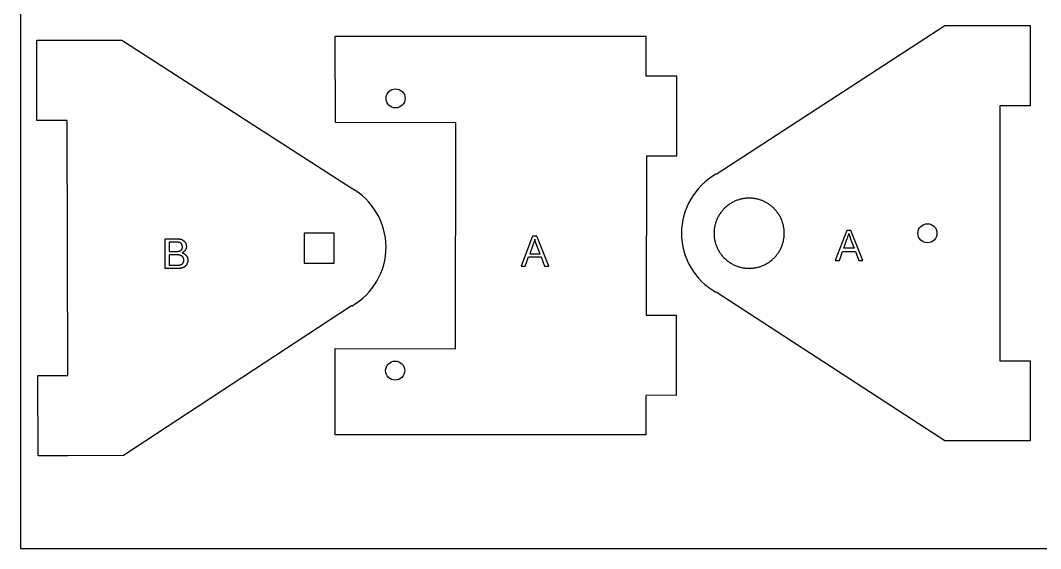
# Model space of a CAD drawing. Extents: x -681 to -116, y -32 to 76.
# Drawn here: x -681.1 to -579.5, y -31.6 to 21.1 of the extents above; entities that cross this region are included whole.
import ezdxf

# ---------------------------------------------------------------- set-up
doc = ezdxf.new("R2010")
doc.units = 0
doc.layers.add('DEFAULT', color=7, linetype='CONTINUOUS')
doc.layers.add('MAKE2D$VISIBLE$LINES', color=7, linetype='CONTINUOUS')

msp = doc.modelspace()

# ---------------------------------------------------------------- linework, layer by layer
at = {"layer": 'DEFAULT'}
for p, q in [((-681.13, 76.38), (-681.13, -31.62)), ((-649.73, 10.88), (-649.77, 19.49)), ((-649.77, 19.49), (-618.8, 19.49)), ((-618.8, 19.49), (-618.8, 15.55)), ((-618.8, 15.55), (-615.73, 15.54)), ((-615.73, 15.54), (-615.74, 7.54)), ((-637.74, 10.86), (-649.73, 10.88)), ((-637.77, -11.68), (-637.74, 10.86)), ((-618.74, 7.55), (-618.76, -8.32)), ((-615.74, 7.54), (-618.74, 7.55)), ((-649.86, -0.14), (-652.86, -0.14)), ((-652.86, -0.14), (-652.86, -3.14)), ((-649.86, -3.14), (-649.86, -0.14)), ((-652.86, -3.14), (-649.86, -3.14)), ((-618.76, -8.32), (-615.76, -8.33)), ((-615.76, -8.33), (-615.77, -16.33)), ((-649.77, -16.33), (-649.77, -11.66)), ((-649.77, -11.66), (-637.77, -11.68)), ((-649.77, -20.27), (-649.77, -16.33)), ((-618.8, -16.33), (-618.8, -20.27)), ((-615.77, -16.33), (-618.77, -16.32)), ((-618.8, -20.27), (-649.77, -20.27)), ((-681.13, -31.62), (-116.13, -31.62))]:
    msp.add_line(p, q, dxfattribs=at)
at = {"layer": 'DEFAULT', "color": 3}
for p, q in [((-598.78, 0.12), (-599.92, -2.86)), ((-598.36, 0.12), (-598.78, 0.12)), ((-597.17, -2.86), (-598.36, 0.12)), ((-666.7, -3.68), (-666.7, -0.7)), ((-666.7, -0.7), (-665.58, -0.7)), ((-665.58, -0.7), (-665.54, -0.7)), ((-665.54, -0.7), (-665.5, -0.7)), ((-665.5, -0.7), (-665.46, -0.71)), ((-665.46, -0.71), (-665.42, -0.71)), ((-665.42, -0.71), (-665.38, -0.71)), ((-665.38, -0.71), (-665.34, -0.72)), ((-665.34, -0.72), (-665.3, -0.72)), ((-665.3, -0.72), (-665.27, -0.73)), ((-665.27, -0.73), (-665.24, -0.73)), ((-665.24, -0.73), (-665.2, -0.74)), ((-665.2, -0.74), (-665.17, -0.75)), ((-665.17, -0.75), (-665.14, -0.76)), ((-665.14, -0.76), (-665.11, -0.76)), ((-665.11, -0.76), (-665.08, -0.77)), ((-665.08, -0.77), (-665.05, -0.78)), ((-665.05, -0.78), (-665.02, -0.79)), ((-665.02, -0.79), (-665, -0.81)), ((-665, -0.81), (-664.98, -0.82)), ((-664.98, -0.82), (-664.95, -0.84)), ((-664.95, -0.84), (-664.93, -0.85)), ((-664.93, -0.85), (-664.91, -0.87)), ((-664.91, -0.87), (-664.89, -0.88)), ((-664.89, -0.88), (-664.87, -0.9)), ((-664.87, -0.9), (-664.85, -0.92)), ((-664.85, -0.92), (-664.83, -0.94)), ((-664.83, -0.94), (-664.81, -0.95)), ((-664.81, -0.95), (-664.79, -0.97)), ((-664.79, -0.97), (-664.77, -0.99)), ((-664.77, -0.99), (-664.75, -1.02)), ((-664.75, -1.02), (-664.73, -1.04)), ((-630.08, -0.44), (-631.22, -3.43)), ((-629.67, -0.44), (-630.08, -0.44)), ((-629.93, -0.97), (-629.95, -1.05)), ((-629.91, -0.9), (-629.93, -0.97)), ((-629.87, -0.75), (-629.91, -0.9)), ((-629.85, -0.81), (-629.87, -0.75)), ((-629.83, -0.88), (-629.85, -0.81)), ((-629.79, -1.03), (-629.83, -0.88)), ((-628.48, -3.43), (-629.67, -0.44)), ((-599.07, -1.63), (-598.76, -0.76)), ((-598.76, -0.76), (-598.74, -0.73)), ((-598.74, -0.73), (-598.73, -0.7)), ((-598.73, -0.7), (-598.71, -0.66)), ((-598.71, -0.66), (-598.7, -0.63)), ((-598.7, -0.63), (-598.67, -0.55)), ((-598.67, -0.55), (-598.65, -0.48)), ((-598.65, -0.48), (-598.62, -0.41)), ((-598.62, -0.41), (-598.6, -0.34)), ((-598.6, -0.34), (-598.56, -0.19)), ((-598.56, -0.19), (-598.54, -0.25)), ((-598.54, -0.25), (-598.53, -0.32)), ((-598.53, -0.32), (-598.48, -0.47)), ((-598.48, -0.47), (-598.36, -0.82)), ((-598.36, -0.82), (-598.04, -1.63)), ((-665.71, -1.05), (-666.31, -1.05)), ((-666.31, -1.05), (-666.31, -1.97)), ((-666.31, -1.97), (-665.66, -1.97)), ((-665.63, -1.05), (-665.71, -1.05)), ((-665.66, -1.97), (-665.6, -1.97)), ((-665.56, -1.05), (-665.63, -1.05)), ((-665.6, -1.97), (-665.54, -1.96)), ((-665.5, -1.05), (-665.56, -1.05)), ((-665.54, -1.96), (-665.49, -1.96)), ((-665.44, -1.06), (-665.5, -1.05)), ((-665.49, -1.96), (-665.44, -1.96)), ((-665.38, -1.06), (-665.44, -1.06)), ((-665.44, -1.96), (-665.4, -1.95)), ((-665.4, -1.95), (-665.36, -1.95)), ((-665.34, -1.07), (-665.38, -1.06)), ((-665.36, -1.95), (-665.32, -1.94)), ((-665.29, -1.08), (-665.34, -1.07)), ((-665.32, -1.94), (-665.31, -1.94)), ((-665.31, -1.94), (-665.29, -1.93)), ((-665.26, -1.08), (-665.29, -1.08)), ((-665.29, -1.93), (-665.26, -1.92)), ((-665.25, -1.09), (-665.26, -1.08)), ((-665.26, -1.92), (-665.24, -1.91)), ((-665.24, -1.09), (-665.25, -1.09)), ((-665.23, -1.09), (-665.24, -1.09)), ((-665.24, -1.91), (-665.22, -1.9)), ((-665.23, -1.1), (-665.23, -1.09)), ((-665.22, -1.1), (-665.23, -1.1)), ((-665.21, -1.1), (-665.22, -1.1)), ((-665.22, -1.9), (-665.2, -1.9)), ((-665.2, -1.11), (-665.21, -1.1)), ((-665.19, -1.12), (-665.2, -1.11)), ((-665.2, -1.11), (-665.2, -1.11)), ((-665.2, -1.9), (-665.19, -1.89)), ((-665.18, -1.12), (-665.19, -1.12)), ((-665.19, -1.89), (-665.18, -1.89)), ((-665.18, -1.13), (-665.18, -1.12)), ((-665.17, -1.13), (-665.18, -1.13)), ((-665.18, -1.89), (-665.17, -1.88)), ((-665.16, -1.14), (-665.17, -1.13)), ((-665.17, -1.88), (-665.16, -1.88)), ((-665.15, -1.15), (-665.16, -1.14)), ((-665.16, -1.14), (-665.16, -1.14)), ((-665.16, -1.88), (-665.16, -1.87)), ((-665.16, -1.87), (-665.15, -1.87)), ((-665.14, -1.16), (-665.15, -1.15)), ((-665.15, -1.15), (-665.15, -1.15)), ((-665.15, -1.87), (-665.14, -1.86)), ((-665.13, -1.16), (-665.14, -1.16)), ((-665.14, -1.86), (-665.14, -1.86)), ((-665.14, -1.86), (-665.13, -1.86)), ((-665.12, -1.17), (-665.13, -1.16)), ((-665.13, -1.86), (-665.12, -1.85)), ((-665.11, -1.18), (-665.12, -1.17)), ((-665.12, -1.85), (-665.11, -1.84)), ((-665.12, -1.85), (-665.12, -1.85)), ((-665.1, -1.19), (-665.11, -1.18)), ((-665.11, -1.84), (-665.1, -1.84)), ((-665.09, -1.21), (-665.1, -1.19)), ((-665.1, -1.83), (-665.09, -1.82)), ((-665.1, -1.84), (-665.1, -1.83)), ((-665.08, -1.22), (-665.09, -1.21)), ((-665.09, -1.82), (-665.08, -1.81)), ((-665.09, -1.82), (-665.09, -1.82)), ((-665.07, -1.23), (-665.08, -1.22)), ((-665.08, -1.81), (-665.07, -1.8)), ((-665.08, -1.81), (-665.08, -1.81)), ((-665.06, -1.25), (-665.07, -1.23)), ((-665.07, -1.8), (-665.06, -1.79)), ((-665.05, -1.25), (-665.06, -1.25)), ((-665.06, -1.79), (-665.05, -1.78)), ((-665.06, -1.79), (-665.06, -1.79)), ((-665.05, -1.26), (-665.05, -1.25)), ((-665.05, -1.27), (-665.05, -1.26)), ((-665.04, -1.27), (-665.05, -1.27)), ((-665.05, -1.77), (-665.04, -1.76)), ((-665.05, -1.78), (-665.05, -1.77)), ((-665.05, -1.77), (-665.05, -1.77)), ((-665.04, -1.28), (-665.04, -1.27)), ((-665.03, -1.29), (-665.04, -1.28)), ((-665.04, -1.75), (-665.03, -1.74)), ((-665.04, -1.76), (-665.04, -1.75)), ((-665.03, -1.3), (-665.03, -1.29)), ((-665.02, -1.31), (-665.03, -1.3)), ((-665.03, -1.3), (-665.03, -1.3)), ((-665.03, -1.73), (-665.02, -1.72)), ((-665.03, -1.74), (-665.03, -1.73)), ((-665.03, -1.74), (-665.03, -1.74)), ((-665.02, -1.32), (-665.02, -1.31)), ((-665.02, -1.33), (-665.02, -1.32)), ((-665.01, -1.33), (-665.02, -1.33)), ((-665.02, -1.71), (-665.01, -1.7)), ((-665.02, -1.72), (-665.02, -1.71)), ((-665.02, -1.71), (-665.02, -1.71)), ((-665.01, -1.34), (-665.01, -1.33)), ((-665.01, -1.35), (-665.01, -1.34)), ((-665.01, -1.36), (-665.01, -1.35)), ((-665, -1.37), (-665.01, -1.36)), ((-665.01, -1.68), (-665.01, -1.67)), ((-665.01, -1.67), (-665, -1.67)), ((-665.01, -1.69), (-665.01, -1.68)), ((-665.01, -1.7), (-665.01, -1.69)), ((-665, -1.38), (-665, -1.37)), ((-665, -1.39), (-665, -1.38)), ((-665, -1.38), (-665, -1.38)), ((-665, -1.4), (-665, -1.39)), ((-664.99, -1.42), (-665, -1.4)), ((-665, -1.63), (-664.99, -1.61)), ((-665, -1.64), (-665, -1.63)), ((-665, -1.65), (-665, -1.64)), ((-665, -1.66), (-665, -1.65)), ((-665, -1.67), (-665, -1.66)), ((-664.99, -1.44), (-664.99, -1.42)), ((-664.99, -1.46), (-664.99, -1.44)), ((-664.99, -1.48), (-664.99, -1.46)), ((-664.99, -1.5), (-664.99, -1.48)), ((-664.99, -1.52), (-664.99, -1.5)), ((-664.99, -1.54), (-664.99, -1.52)), ((-664.99, -1.56), (-664.99, -1.54)), ((-664.99, -1.58), (-664.99, -1.56)), ((-664.99, -1.59), (-664.99, -1.58)), ((-664.99, -1.61), (-664.99, -1.59)), ((-664.88, -2.02), (-664.9, -2.04)), ((-664.85, -2.01), (-664.88, -2.02)), ((-664.83, -1.99), (-664.85, -2.01)), ((-664.81, -1.97), (-664.83, -1.99)), ((-664.79, -1.96), (-664.81, -1.97)), ((-664.78, -1.94), (-664.79, -1.95)), ((-664.79, -1.95), (-664.79, -1.96)), ((-664.77, -1.93), (-664.78, -1.94)), ((-664.76, -1.92), (-664.77, -1.93)), ((-664.75, -1.91), (-664.76, -1.92)), ((-664.74, -1.9), (-664.75, -1.91)), ((-664.73, -1.89), (-664.74, -1.9)), ((-664.73, -1.04), (-664.72, -1.06)), ((-664.72, -1.87), (-664.73, -1.88)), ((-664.73, -1.88), (-664.73, -1.89)), ((-664.72, -1.06), (-664.7, -1.08)), ((-664.71, -1.86), (-664.72, -1.87)), ((-664.7, -1.85), (-664.71, -1.86)), ((-664.7, -1.08), (-664.68, -1.11)), ((-664.69, -1.83), (-664.7, -1.84)), ((-664.7, -1.84), (-664.7, -1.85)), ((-664.68, -1.82), (-664.69, -1.83)), ((-664.68, -1.11), (-664.67, -1.13)), ((-664.67, -1.8), (-664.68, -1.81)), ((-664.68, -1.81), (-664.68, -1.82)), ((-664.67, -1.13), (-664.66, -1.15)), ((-664.66, -1.78), (-664.67, -1.79)), ((-664.67, -1.79), (-664.67, -1.8)), ((-664.66, -1.15), (-664.65, -1.18)), ((-664.65, -1.76), (-664.66, -1.77)), ((-664.66, -1.77), (-664.66, -1.78)), ((-664.65, -1.18), (-664.64, -1.2)), ((-664.64, -1.74), (-664.65, -1.75)), ((-664.65, -1.75), (-664.65, -1.76)), ((-664.64, -1.2), (-664.63, -1.23)), ((-664.63, -1.71), (-664.64, -1.72)), ((-664.64, -1.72), (-664.64, -1.74)), ((-664.63, -1.23), (-664.62, -1.25)), ((-664.62, -1.69), (-664.63, -1.7)), ((-664.63, -1.7), (-664.63, -1.71)), ((-664.62, -1.25), (-664.62, -1.27)), ((-664.62, -1.27), (-664.61, -1.3)), ((-664.61, -1.66), (-664.62, -1.67)), ((-664.62, -1.67), (-664.62, -1.68)), ((-664.62, -1.68), (-664.62, -1.69)), ((-664.61, -1.3), (-664.6, -1.32)), ((-664.6, -1.62), (-664.61, -1.63)), ((-664.61, -1.63), (-664.61, -1.64)), ((-664.61, -1.64), (-664.61, -1.66)), ((-664.6, -1.32), (-664.6, -1.35)), ((-664.6, -1.35), (-664.6, -1.37)), ((-664.6, -1.37), (-664.59, -1.4)), ((-664.59, -1.56), (-664.6, -1.57)), ((-664.6, -1.57), (-664.6, -1.59)), ((-664.6, -1.59), (-664.6, -1.6)), ((-664.6, -1.6), (-664.6, -1.61)), ((-664.6, -1.61), (-664.6, -1.62)), ((-664.59, -1.4), (-664.59, -1.43)), ((-664.59, -1.43), (-664.59, -1.45)), ((-664.59, -1.45), (-664.59, -1.48)), ((-664.59, -1.48), (-664.59, -1.49)), ((-664.59, -1.49), (-664.59, -1.5)), ((-664.59, -1.5), (-664.59, -1.52)), ((-664.59, -1.52), (-664.59, -1.53)), ((-664.59, -1.53), (-664.59, -1.54)), ((-664.59, -1.54), (-664.59, -1.55)), ((-664.59, -1.55), (-664.59, -1.56)), ((-630.07, -1.33), (-630.37, -2.2)), ((-630.05, -1.29), (-630.07, -1.33)), ((-630.03, -1.26), (-630.05, -1.29)), ((-630.02, -1.23), (-630.03, -1.26)), ((-630, -1.19), (-630.02, -1.23)), ((-629.98, -1.12), (-630, -1.19)), ((-629.95, -1.05), (-629.98, -1.12)), ((-629.67, -1.38), (-629.79, -1.03)), ((-629.34, -2.2), (-629.67, -1.38)), ((-599.5, -2.86), (-599.19, -1.96)), ((-599.19, -1.96), (-597.91, -1.96)), ((-598.04, -1.63), (-599.07, -1.63)), ((-597.91, -1.96), (-597.58, -2.86)), ((-665.62, -2.31), (-666.31, -2.31)), ((-666.31, -2.31), (-666.31, -3.34)), ((-665.55, -2.31), (-665.62, -2.31)), ((-665.48, -2.31), (-665.55, -2.31)), ((-665.42, -2.32), (-665.48, -2.31)), ((-665.39, -2.32), (-665.42, -2.32)), ((-665.36, -2.32), (-665.39, -2.32)), ((-665.34, -2.33), (-665.36, -2.32)), ((-665.31, -2.33), (-665.34, -2.33)), ((-665.29, -2.34), (-665.31, -2.33)), ((-665.26, -2.34), (-665.29, -2.34)), ((-665.24, -2.35), (-665.26, -2.34)), ((-665.23, -2.35), (-665.24, -2.35)), ((-665.22, -2.35), (-665.23, -2.35)), ((-665.21, -2.36), (-665.22, -2.35)), ((-665.2, -2.36), (-665.21, -2.36)), ((-665.19, -2.36), (-665.2, -2.36)), ((-665.19, -2.37), (-665.19, -2.36)), ((-665.17, -2.37), (-665.19, -2.37)), ((-665.15, -2.38), (-665.17, -2.37)), ((-665.13, -2.39), (-665.15, -2.38)), ((-665.11, -2.4), (-665.13, -2.39)), ((-665.09, -2.4), (-665.11, -2.4)), ((-665.08, -2.41), (-665.09, -2.4)), ((-665.06, -2.42), (-665.08, -2.41)), ((-665.05, -2.43), (-665.06, -2.42)), ((-665.03, -2.44), (-665.05, -2.43)), ((-665.02, -2.45), (-665.03, -2.44)), ((-665, -2.1), (-665.02, -2.11)), ((-665.02, -2.11), (-664.99, -2.12)), ((-665, -2.47), (-665.02, -2.45)), ((-664.97, -2.08), (-665, -2.1)), ((-664.99, -2.48), (-665, -2.47)), ((-664.99, -2.12), (-664.97, -2.13)), ((-664.97, -2.49), (-664.99, -2.48)), ((-664.95, -2.07), (-664.97, -2.08)), ((-664.97, -2.13), (-664.95, -2.13)), ((-664.96, -2.5), (-664.97, -2.49)), ((-664.95, -2.51), (-664.96, -2.5)), ((-664.92, -2.06), (-664.95, -2.07)), ((-664.95, -2.13), (-664.94, -2.14)), ((-664.93, -2.53), (-664.95, -2.51)), ((-664.94, -2.14), (-664.92, -2.15)), ((-664.92, -2.55), (-664.93, -2.53)), ((-664.9, -2.04), (-664.92, -2.06)), ((-664.92, -2.15), (-664.9, -2.15)), ((-664.91, -2.56), (-664.92, -2.55)), ((-664.9, -2.58), (-664.91, -2.56)), ((-664.9, -2.15), (-664.89, -2.16)), ((-664.9, -2.6), (-664.9, -2.58)), ((-664.89, -2.61), (-664.9, -2.6)), ((-664.89, -2.16), (-664.87, -2.17)), ((-664.88, -2.63), (-664.89, -2.61)), ((-664.88, -2.64), (-664.88, -2.63)), ((-664.87, -2.65), (-664.88, -2.64)), ((-664.88, -3.05), (-664.87, -3.03)), ((-664.88, -3.06), (-664.88, -3.05)), ((-664.87, -2.17), (-664.86, -2.17)), ((-664.87, -2.66), (-664.87, -2.65)), ((-664.87, -2.67), (-664.87, -2.66)), ((-664.86, -2.68), (-664.87, -2.67)), ((-664.87, -3.02), (-664.86, -3)), ((-664.87, -3.03), (-664.87, -3.02)), ((-664.86, -2.17), (-664.84, -2.18)), ((-664.86, -2.69), (-664.86, -2.68)), ((-664.86, -2.7), (-664.86, -2.69)), ((-664.86, -2.71), (-664.86, -2.7)), ((-664.85, -2.72), (-664.86, -2.71)), ((-664.86, -2.97), (-664.85, -2.95)), ((-664.86, -2.98), (-664.86, -2.97)), ((-664.86, -3), (-664.86, -2.98)), ((-664.85, -2.73), (-664.85, -2.72)), ((-664.85, -2.74), (-664.85, -2.73)), ((-664.85, -2.75), (-664.85, -2.74)), ((-664.85, -2.76), (-664.85, -2.75)), ((-664.85, -2.77), (-664.85, -2.76)), ((-664.85, -2.78), (-664.85, -2.77)), ((-664.84, -2.79), (-664.85, -2.78)), ((-664.85, -2.9), (-664.84, -2.89)), ((-664.85, -2.92), (-664.85, -2.9)), ((-664.85, -2.94), (-664.85, -2.92)), ((-664.85, -2.95), (-664.85, -2.94)), ((-664.84, -2.18), (-664.83, -2.19)), ((-664.84, -2.8), (-664.84, -2.79)), ((-664.84, -2.81), (-664.84, -2.8)), ((-664.84, -2.82), (-664.84, -2.81)), ((-664.84, -2.84), (-664.84, -2.82)), ((-664.84, -2.85), (-664.84, -2.84)), ((-664.84, -2.87), (-664.84, -2.85)), ((-664.84, -2.89), (-664.84, -2.87)), ((-664.83, -2.19), (-664.81, -2.2)), ((-664.81, -2.2), (-664.8, -2.2)), ((-664.8, -2.2), (-664.79, -2.21)), ((-664.79, -2.21), (-664.77, -2.22)), ((-664.77, -2.22), (-664.76, -2.23)), ((-664.76, -2.23), (-664.75, -2.24)), ((-664.75, -2.24), (-664.73, -2.25)), ((-664.73, -2.25), (-664.72, -2.26)), ((-664.72, -2.26), (-664.71, -2.27)), ((-664.71, -2.27), (-664.7, -2.28)), ((-664.7, -2.28), (-664.69, -2.29)), ((-664.69, -2.29), (-664.68, -2.3)), ((-664.68, -2.3), (-664.66, -2.31)), ((-664.66, -2.31), (-664.65, -2.32)), ((-664.65, -2.32), (-664.63, -2.34)), ((-664.63, -2.34), (-664.61, -2.36)), ((-664.61, -2.36), (-664.59, -2.38)), ((-664.59, -2.38), (-664.57, -2.41)), ((-664.57, -2.41), (-664.56, -2.43)), ((-664.56, -2.43), (-664.55, -2.44)), ((-664.55, -2.44), (-664.54, -2.46)), ((-664.54, -2.46), (-664.54, -2.47)), ((-664.54, -2.47), (-664.53, -2.48)), ((-664.53, -2.48), (-664.52, -2.5)), ((-664.52, -2.5), (-664.52, -2.51)), ((-664.52, -2.51), (-664.51, -2.52)), ((-664.51, -2.52), (-664.5, -2.53)), ((-664.5, -2.53), (-664.5, -2.55)), ((-664.5, -2.55), (-664.49, -2.56)), ((-664.49, -2.56), (-664.49, -2.58)), ((-664.49, -2.58), (-664.48, -2.59)), ((-664.48, -2.59), (-664.48, -2.6)), ((-664.48, -2.6), (-664.47, -2.62)), ((-664.47, -3.03), (-664.48, -3.06)), ((-664.47, -2.62), (-664.47, -2.63)), ((-664.47, -2.63), (-664.47, -2.65)), ((-664.47, -2.65), (-664.46, -2.66)), ((-664.46, -3.01), (-664.47, -3.03)), ((-664.46, -2.66), (-664.46, -2.68)), ((-664.46, -2.68), (-664.46, -2.69)), ((-664.46, -2.69), (-664.45, -2.71)), ((-664.45, -2.96), (-664.46, -2.98)), ((-664.46, -2.98), (-664.46, -3.01)), ((-664.45, -2.71), (-664.45, -2.72)), ((-664.45, -2.72), (-664.45, -2.74)), ((-664.45, -2.74), (-664.45, -2.75)), ((-664.45, -2.75), (-664.45, -2.77)), ((-664.45, -2.77), (-664.45, -2.79)), ((-664.45, -2.79), (-664.45, -2.8)), ((-664.45, -2.8), (-664.45, -2.82)), ((-664.45, -2.82), (-664.44, -2.84)), ((-664.44, -2.84), (-664.45, -2.86)), ((-664.45, -2.86), (-664.45, -2.88)), ((-664.45, -2.88), (-664.45, -2.91)), ((-664.45, -2.91), (-664.45, -2.93)), ((-664.45, -2.93), (-664.45, -2.96)), ((-630.81, -3.43), (-630.5, -2.52)), ((-630.5, -2.52), (-629.22, -2.52)), ((-630.37, -2.2), (-629.34, -2.2)), ((-629.22, -2.52), (-628.89, -3.43)), ((-599.92, -2.86), (-599.5, -2.86)), ((-597.58, -2.86), (-597.17, -2.86)), ((-665.57, -3.68), (-666.7, -3.68)), ((-666.31, -3.34), (-665.55, -3.34)), ((-665.49, -3.68), (-665.57, -3.68)), ((-665.55, -3.34), (-665.46, -3.34)), ((-665.42, -3.68), (-665.49, -3.68)), ((-665.46, -3.34), (-665.42, -3.34)), ((-665.42, -3.34), (-665.38, -3.34)), ((-665.36, -3.68), (-665.42, -3.68)), ((-665.38, -3.34), (-665.37, -3.34)), ((-665.37, -3.34), (-665.35, -3.34)), ((-665.29, -3.67), (-665.36, -3.68)), ((-665.35, -3.34), (-665.34, -3.34)), ((-665.34, -3.34), (-665.32, -3.33)), ((-665.32, -3.33), (-665.31, -3.33)), ((-665.31, -3.33), (-665.3, -3.33)), ((-665.3, -3.33), (-665.3, -3.33)), ((-665.3, -3.33), (-665.29, -3.33)), ((-665.29, -3.33), (-665.29, -3.33)), ((-665.29, -3.33), (-665.28, -3.33)), ((-665.26, -3.67), (-665.29, -3.67)), ((-665.28, -3.32), (-665.21, -3.31)), ((-665.28, -3.33), (-665.28, -3.32)), ((-665.24, -3.66), (-665.26, -3.67)), ((-665.21, -3.66), (-665.24, -3.66)), ((-665.21, -3.31), (-665.18, -3.3)), ((-665.18, -3.65), (-665.21, -3.66)), ((-665.18, -3.3), (-665.17, -3.3)), ((-665.15, -3.65), (-665.18, -3.65)), ((-665.17, -3.3), (-665.15, -3.29)), ((-665.15, -3.29), (-665.14, -3.29)), ((-665.13, -3.64), (-665.15, -3.65)), ((-665.14, -3.29), (-665.13, -3.29)), ((-665.13, -3.29), (-665.12, -3.28)), ((-665.1, -3.64), (-665.13, -3.64)), ((-665.12, -3.28), (-665.1, -3.28)), ((-665.1, -3.28), (-665.1, -3.27)), ((-665.1, -3.27), (-665.09, -3.27)), ((-665.08, -3.63), (-665.1, -3.64)), ((-665.09, -3.27), (-665.08, -3.26)), ((-665.09, -3.27), (-665.09, -3.27)), ((-665.08, -3.26), (-665.08, -3.26)), ((-665.08, -3.26), (-665.07, -3.26)), ((-665.07, -3.63), (-665.08, -3.63)), ((-665.07, -3.26), (-665.06, -3.25)), ((-665.05, -3.63), (-665.07, -3.63)), ((-665.06, -3.25), (-665.06, -3.25)), ((-665.06, -3.25), (-665.05, -3.25)), ((-665.05, -3.25), (-665.05, -3.24)), ((-665.05, -3.24), (-665.04, -3.24)), ((-665.04, -3.62), (-665.05, -3.63)), ((-665.04, -3.24), (-665.03, -3.24)), ((-665.03, -3.62), (-665.04, -3.62)), ((-665.03, -3.24), (-665.03, -3.23)), ((-665.03, -3.23), (-665.02, -3.23)), ((-665.02, -3.62), (-665.03, -3.62)), ((-665.02, -3.23), (-665.01, -3.22)), ((-665.01, -3.62), (-665.02, -3.62)), ((-665.01, -3.22), (-665.01, -3.22)), ((-665.01, -3.22), (-665, -3.22)), ((-665, -3.61), (-665.01, -3.62)), ((-665, -3.22), (-665, -3.21)), ((-665, -3.21), (-664.99, -3.21)), ((-664.99, -3.61), (-665, -3.61)), ((-664.99, -3.21), (-664.99, -3.2)), ((-664.99, -3.2), (-664.98, -3.2)), ((-664.97, -3.61), (-664.99, -3.61)), ((-664.98, -3.2), (-664.97, -3.19)), ((-664.97, -3.19), (-664.96, -3.18)), ((-664.97, -3.19), (-664.97, -3.19)), ((-664.96, -3.6), (-664.97, -3.61)), ((-664.96, -3.18), (-664.95, -3.17)), ((-664.96, -3.18), (-664.96, -3.18)), ((-664.95, -3.6), (-664.96, -3.6)), ((-664.95, -3.17), (-664.95, -3.16)), ((-664.95, -3.16), (-664.94, -3.16)), ((-664.95, -3.17), (-664.95, -3.17)), ((-664.94, -3.6), (-664.95, -3.6)), ((-664.94, -3.16), (-664.94, -3.15)), ((-664.94, -3.15), (-664.93, -3.15)), ((-664.92, -3.59), (-664.94, -3.6)), ((-664.93, -3.14), (-664.92, -3.13)), ((-664.93, -3.15), (-664.93, -3.14)), ((-664.92, -3.13), (-664.91, -3.12)), ((-664.92, -3.13), (-664.92, -3.13)), ((-664.9, -3.58), (-664.92, -3.59)), ((-664.91, -3.11), (-664.9, -3.1)), ((-664.91, -3.12), (-664.91, -3.11)), ((-664.91, -3.11), (-664.91, -3.11)), ((-664.9, -3.09), (-664.89, -3.08)), ((-664.9, -3.1), (-664.9, -3.09)), ((-664.9, -3.1), (-664.9, -3.1)), ((-664.88, -3.57), (-664.9, -3.58)), ((-664.89, -3.07), (-664.88, -3.06)), ((-664.89, -3.08), (-664.89, -3.07)), ((-664.89, -3.07), (-664.89, -3.07)), ((-664.86, -3.56), (-664.88, -3.57)), ((-664.84, -3.55), (-664.86, -3.56)), ((-664.82, -3.54), (-664.84, -3.55)), ((-664.8, -3.52), (-664.82, -3.54)), ((-664.79, -3.51), (-664.8, -3.52)), ((-664.77, -3.5), (-664.79, -3.51)), ((-664.75, -3.49), (-664.77, -3.5)), ((-664.74, -3.48), (-664.75, -3.49)), ((-664.73, -3.47), (-664.74, -3.48)), ((-664.74, -3.48), (-664.74, -3.48)), ((-664.72, -3.46), (-664.73, -3.47)), ((-664.71, -3.46), (-664.72, -3.46)), ((-664.7, -3.45), (-664.71, -3.46)), ((-664.69, -3.44), (-664.7, -3.45)), ((-664.7, -3.45), (-664.7, -3.45)), ((-664.68, -3.43), (-664.69, -3.44)), ((-664.67, -3.42), (-664.68, -3.43)), ((-664.66, -3.41), (-664.67, -3.42)), ((-664.67, -3.42), (-664.67, -3.42)), ((-664.65, -3.4), (-664.66, -3.41)), ((-664.64, -3.39), (-664.65, -3.4)), ((-664.63, -3.38), (-664.64, -3.39)), ((-664.64, -3.39), (-664.64, -3.39)), ((-664.62, -3.37), (-664.63, -3.38)), ((-664.61, -3.35), (-664.62, -3.36)), ((-664.62, -3.36), (-664.62, -3.37)), ((-664.6, -3.34), (-664.61, -3.35)), ((-664.59, -3.32), (-664.6, -3.33)), ((-664.6, -3.33), (-664.6, -3.34)), ((-664.58, -3.3), (-664.59, -3.32)), ((-664.57, -3.28), (-664.58, -3.3)), ((-664.56, -3.26), (-664.57, -3.28)), ((-664.55, -3.24), (-664.56, -3.26)), ((-664.54, -3.22), (-664.55, -3.24)), ((-664.53, -3.19), (-664.54, -3.22)), ((-664.52, -3.17), (-664.53, -3.19)), ((-664.51, -3.15), (-664.52, -3.17)), ((-664.5, -3.13), (-664.51, -3.15)), ((-664.49, -3.1), (-664.5, -3.13)), ((-664.48, -3.08), (-664.49, -3.1)), ((-664.48, -3.06), (-664.48, -3.08)), ((-631.22, -3.43), (-630.81, -3.43)), ((-628.89, -3.43), (-628.48, -3.43))]:
    msp.add_line(p, q, dxfattribs=at)
at = {"layer": 'DEFAULT'}
for centre in [(-643.74, 13.3), (-590.73, -0.16), (-643.78, -13.86)]:
    msp.add_circle(centre, 0.95, dxfattribs=at)
at = {"layer": 'MAKE2D$VISIBLE$LINES'}
for p, q in [((-611.8, 5.73), (-589, 20.57)), ((-589, 20.57), (-583.5, 20.57)), ((-583.5, 20.57), (-580.5, 20.57)), ((-580.5, 20.57), (-580.5, 12.57)), ((-679.51, 19.09), (-676.51, 19.1)), ((-679.48, 11.09), (-679.51, 19.09)), ((-676.51, 19.1), (-671.01, 19.12)), ((-671.01, 19.12), (-648.16, 4.36)), ((-580.5, 12.57), (-583.5, 12.57)), ((-583.5, 12.57), (-583.5, -12.88)), ((-676.48, 11.1), (-679.48, 11.09)), ((-676.4, -14.35), (-676.48, 11.1)), ((-609.87, 3.07), (-609.95, 3.03)), ((-609.79, 3.1), (-609.87, 3.07)), ((-609.71, 3.13), (-609.79, 3.1)), ((-609.63, 3.16), (-609.71, 3.13)), ((-609.54, 3.19), (-609.63, 3.16)), ((-609.46, 3.21), (-609.54, 3.19)), ((-609.38, 3.23), (-609.46, 3.21)), ((-609.3, 3.25), (-609.38, 3.23)), ((-609.22, 3.27), (-609.3, 3.25)), ((-609.14, 3.29), (-609.22, 3.27)), ((-609.06, 3.3), (-609.14, 3.29)), ((-608.97, 3.31), (-609.06, 3.3)), ((-608.89, 3.32), (-608.97, 3.31)), ((-608.81, 3.33), (-608.89, 3.32)), ((-608.73, 3.34), (-608.81, 3.33)), ((-608.66, 3.34), (-608.73, 3.34)), ((-608.58, 3.34), (-608.66, 3.34)), ((-608.5, 3.34), (-608.58, 3.34)), ((-608.42, 3.34), (-608.5, 3.34)), ((-608.34, 3.34), (-608.42, 3.34)), ((-608.26, 3.34), (-608.34, 3.34)), ((-608.18, 3.33), (-608.26, 3.34)), ((-608.1, 3.32), (-608.18, 3.33)), ((-608.02, 3.31), (-608.1, 3.32)), ((-607.94, 3.3), (-608.02, 3.31)), ((-607.86, 3.29), (-607.94, 3.3)), ((-607.78, 3.27), (-607.86, 3.29)), ((-607.7, 3.25), (-607.78, 3.27)), ((-607.62, 3.23), (-607.7, 3.25)), ((-607.54, 3.21), (-607.62, 3.23)), ((-607.45, 3.19), (-607.54, 3.21)), ((-607.37, 3.16), (-607.45, 3.19)), ((-607.29, 3.13), (-607.37, 3.16)), ((-607.21, 3.1), (-607.29, 3.13)), ((-607.13, 3.07), (-607.21, 3.1)), ((-607.05, 3.03), (-607.13, 3.07)), ((-611.22, 2.05), (-611.27, 1.98)), ((-611.16, 2.12), (-611.22, 2.05)), ((-611.1, 2.19), (-611.16, 2.12)), ((-611.04, 2.25), (-611.1, 2.19)), ((-610.97, 2.32), (-611.04, 2.25)), ((-610.91, 2.38), (-610.97, 2.32)), ((-610.84, 2.44), (-610.91, 2.38)), ((-610.77, 2.5), (-610.84, 2.44)), ((-610.71, 2.56), (-610.77, 2.5)), ((-610.63, 2.62), (-610.71, 2.56)), ((-610.56, 2.67), (-610.63, 2.62)), ((-610.49, 2.72), (-610.56, 2.67)), ((-610.41, 2.77), (-610.49, 2.72)), ((-610.34, 2.82), (-610.41, 2.77)), ((-610.26, 2.87), (-610.34, 2.82)), ((-610.19, 2.91), (-610.26, 2.87)), ((-610.11, 2.95), (-610.19, 2.91)), ((-610.03, 2.99), (-610.11, 2.95)), ((-609.95, 3.03), (-610.03, 2.99)), ((-606.97, 2.99), (-607.05, 3.03)), ((-606.89, 2.95), (-606.97, 2.99)), ((-606.81, 2.91), (-606.89, 2.95)), ((-606.74, 2.87), (-606.81, 2.91)), ((-606.66, 2.82), (-606.74, 2.87)), ((-606.58, 2.77), (-606.66, 2.82)), ((-606.51, 2.72), (-606.58, 2.77)), ((-606.44, 2.67), (-606.51, 2.72)), ((-606.36, 2.62), (-606.44, 2.67)), ((-606.29, 2.56), (-606.36, 2.62)), ((-606.22, 2.5), (-606.29, 2.56)), ((-606.16, 2.44), (-606.22, 2.5)), ((-606.09, 2.38), (-606.16, 2.44)), ((-606.02, 2.32), (-606.09, 2.38)), ((-605.96, 2.25), (-606.02, 2.32)), ((-605.9, 2.19), (-605.96, 2.25)), ((-605.84, 2.12), (-605.9, 2.19)), ((-605.78, 2.05), (-605.84, 2.12)), ((-605.73, 1.98), (-605.78, 2.05)), ((-611.78, 1.05), (-611.81, 0.97)), ((-611.75, 1.13), (-611.78, 1.05)), ((-611.72, 1.21), (-611.75, 1.13)), ((-611.69, 1.29), (-611.72, 1.21)), ((-611.65, 1.37), (-611.69, 1.29)), ((-611.61, 1.45), (-611.65, 1.37)), ((-611.57, 1.53), (-611.61, 1.45)), ((-611.52, 1.61), (-611.57, 1.53)), ((-611.48, 1.68), (-611.52, 1.61)), ((-611.43, 1.76), (-611.48, 1.68)), ((-611.38, 1.83), (-611.43, 1.76)), ((-611.33, 1.91), (-611.38, 1.83)), ((-611.27, 1.98), (-611.33, 1.91)), ((-605.67, 1.91), (-605.73, 1.98)), ((-605.62, 1.83), (-605.67, 1.91)), ((-605.57, 1.76), (-605.62, 1.83)), ((-605.52, 1.68), (-605.57, 1.76)), ((-605.48, 1.61), (-605.52, 1.68)), ((-605.43, 1.53), (-605.48, 1.61)), ((-605.39, 1.45), (-605.43, 1.53)), ((-605.35, 1.37), (-605.39, 1.45)), ((-605.31, 1.29), (-605.35, 1.37)), ((-605.28, 1.21), (-605.31, 1.29)), ((-605.25, 1.13), (-605.28, 1.21)), ((-605.21, 1.05), (-605.25, 1.13)), ((-605.19, 0.97), (-605.21, 1.05)), ((-611.99, 0.08), (-612, 0)), ((-612, 0), (-612, -0.08)), ((-611.98, 0.24), (-611.99, 0.16)), ((-611.99, 0.16), (-611.99, 0.08)), ((-611.97, 0.32), (-611.98, 0.24)), ((-611.96, 0.4), (-611.97, 0.32)), ((-611.94, 0.48), (-611.96, 0.4)), ((-611.92, 0.56), (-611.94, 0.48)), ((-611.91, 0.64), (-611.92, 0.56)), ((-611.89, 0.73), (-611.91, 0.64)), ((-611.86, 0.81), (-611.89, 0.73)), ((-611.84, 0.89), (-611.86, 0.81)), ((-611.81, 0.97), (-611.84, 0.89)), ((-605.16, 0.89), (-605.19, 0.97)), ((-605.13, 0.81), (-605.16, 0.89)), ((-605.11, 0.73), (-605.13, 0.81)), ((-605.09, 0.64), (-605.11, 0.73)), ((-605.07, 0.56), (-605.09, 0.64)), ((-605.06, 0.48), (-605.07, 0.56)), ((-605.04, 0.4), (-605.06, 0.48)), ((-605.03, 0.32), (-605.04, 0.4)), ((-605.02, 0.24), (-605.03, 0.32)), ((-605.01, 0.16), (-605.02, 0.24)), ((-605.01, 0.08), (-605.01, 0.16)), ((-605, 0), (-605.01, 0.08)), ((-605, -0.08), (-605, 0)), ((-612, -0.08), (-612, -0.16)), ((-612, -0.16), (-612, -0.23)), ((-612, -0.23), (-612, -0.31)), ((-612, -0.31), (-611.99, -0.39)), ((-611.99, -0.39), (-611.99, -0.47)), ((-611.99, -0.47), (-611.98, -0.55)), ((-611.98, -0.55), (-611.97, -0.63)), ((-611.97, -0.63), (-611.96, -0.71)), ((-611.96, -0.71), (-611.94, -0.79)), ((-611.94, -0.79), (-611.92, -0.87)), ((-611.92, -0.87), (-611.91, -0.96)), ((-611.91, -0.96), (-611.89, -1.04)), ((-605.11, -1.04), (-605.09, -0.96)), ((-605.09, -0.96), (-605.07, -0.87)), ((-605.07, -0.87), (-605.06, -0.79)), ((-605.06, -0.79), (-605.04, -0.71)), ((-605.04, -0.71), (-605.03, -0.63)), ((-605.03, -0.63), (-605.02, -0.55)), ((-605.02, -0.55), (-605.01, -0.47)), ((-605.01, -0.39), (-605, -0.31)), ((-605.01, -0.47), (-605.01, -0.39)), ((-605, -0.16), (-605, -0.08)), ((-605, -0.23), (-605, -0.16)), ((-605, -0.31), (-605, -0.23)), ((-611.89, -1.04), (-611.86, -1.12)), ((-611.86, -1.12), (-611.84, -1.2)), ((-611.84, -1.2), (-611.81, -1.28)), ((-611.81, -1.28), (-611.78, -1.36)), ((-611.78, -1.36), (-611.75, -1.44)), ((-611.75, -1.44), (-611.72, -1.52)), ((-611.72, -1.52), (-611.69, -1.6)), ((-611.69, -1.6), (-611.65, -1.68)), ((-611.65, -1.68), (-611.61, -1.76)), ((-611.61, -1.76), (-611.57, -1.84)), ((-611.57, -1.84), (-611.52, -1.92)), ((-611.52, -1.92), (-611.48, -2)), ((-611.48, -2), (-611.43, -2.07)), ((-605.57, -2.07), (-605.52, -2)), ((-605.52, -2), (-605.48, -1.92)), ((-605.48, -1.92), (-605.43, -1.84)), ((-605.43, -1.84), (-605.39, -1.76)), ((-605.39, -1.76), (-605.35, -1.68)), ((-605.35, -1.68), (-605.31, -1.6)), ((-605.31, -1.6), (-605.28, -1.52)), ((-605.28, -1.52), (-605.25, -1.44)), ((-605.25, -1.44), (-605.21, -1.36)), ((-605.21, -1.36), (-605.19, -1.28)), ((-605.19, -1.28), (-605.16, -1.2)), ((-605.16, -1.2), (-605.13, -1.12)), ((-605.13, -1.12), (-605.11, -1.04)), ((-611.43, -2.07), (-611.38, -2.15)), ((-611.38, -2.15), (-611.33, -2.22)), ((-611.33, -2.22), (-611.27, -2.29)), ((-611.27, -2.29), (-611.22, -2.36)), ((-611.22, -2.36), (-611.16, -2.43)), ((-611.16, -2.43), (-611.1, -2.5)), ((-611.1, -2.5), (-611.04, -2.57)), ((-611.04, -2.57), (-610.97, -2.63)), ((-610.97, -2.63), (-610.91, -2.69)), ((-610.91, -2.69), (-610.84, -2.75)), ((-610.84, -2.75), (-610.77, -2.81)), ((-610.77, -2.81), (-610.71, -2.87)), ((-610.71, -2.87), (-610.63, -2.93)), ((-610.63, -2.93), (-610.56, -2.98)), ((-610.56, -2.98), (-610.49, -3.03)), ((-610.49, -3.03), (-610.41, -3.08)), ((-606.58, -3.08), (-606.51, -3.03)), ((-606.51, -3.03), (-606.44, -2.98)), ((-606.44, -2.98), (-606.36, -2.93)), ((-606.36, -2.93), (-606.29, -2.87)), ((-606.29, -2.87), (-606.22, -2.81)), ((-606.22, -2.81), (-606.16, -2.75)), ((-606.16, -2.75), (-606.09, -2.69)), ((-606.09, -2.69), (-606.02, -2.63)), ((-606.02, -2.63), (-605.96, -2.57)), ((-605.96, -2.57), (-605.9, -2.5)), ((-605.9, -2.5), (-605.84, -2.43)), ((-605.84, -2.43), (-605.78, -2.36)), ((-605.78, -2.36), (-605.73, -2.29)), ((-605.73, -2.29), (-605.67, -2.22)), ((-605.67, -2.22), (-605.62, -2.15)), ((-605.62, -2.15), (-605.57, -2.07)), ((-610.41, -3.08), (-610.34, -3.13)), ((-610.34, -3.13), (-610.26, -3.18)), ((-610.26, -3.18), (-610.19, -3.22)), ((-610.19, -3.22), (-610.11, -3.26)), ((-610.11, -3.26), (-610.03, -3.3)), ((-610.03, -3.3), (-609.95, -3.34)), ((-609.95, -3.34), (-609.87, -3.38)), ((-609.87, -3.38), (-609.79, -3.41)), ((-609.79, -3.41), (-609.71, -3.44)), ((-609.71, -3.44), (-609.63, -3.47)), ((-609.63, -3.47), (-609.54, -3.5)), ((-609.54, -3.5), (-609.46, -3.52)), ((-609.46, -3.52), (-609.38, -3.54)), ((-609.38, -3.54), (-609.3, -3.56)), ((-609.3, -3.56), (-609.22, -3.58)), ((-609.22, -3.58), (-609.14, -3.6)), ((-609.14, -3.6), (-609.06, -3.61)), ((-609.06, -3.61), (-608.97, -3.62)), ((-608.97, -3.62), (-608.89, -3.63)), ((-608.89, -3.63), (-608.81, -3.64)), ((-608.81, -3.64), (-608.73, -3.65)), ((-608.73, -3.65), (-608.66, -3.65)), ((-608.66, -3.65), (-608.58, -3.65)), ((-608.58, -3.65), (-608.5, -3.66)), ((-608.5, -3.66), (-608.42, -3.65)), ((-608.42, -3.65), (-608.34, -3.65)), ((-608.34, -3.65), (-608.26, -3.65)), ((-608.26, -3.65), (-608.18, -3.64)), ((-608.18, -3.64), (-608.1, -3.63)), ((-608.1, -3.63), (-608.02, -3.62)), ((-608.02, -3.62), (-607.94, -3.61)), ((-607.94, -3.61), (-607.86, -3.6)), ((-607.86, -3.6), (-607.78, -3.58)), ((-607.78, -3.58), (-607.7, -3.56)), ((-607.7, -3.56), (-607.62, -3.54)), ((-607.62, -3.54), (-607.54, -3.52)), ((-607.54, -3.52), (-607.45, -3.5)), ((-607.45, -3.5), (-607.37, -3.47)), ((-607.37, -3.47), (-607.29, -3.44)), ((-607.29, -3.44), (-607.21, -3.41)), ((-607.21, -3.41), (-607.13, -3.38)), ((-607.13, -3.38), (-607.05, -3.34)), ((-607.05, -3.34), (-606.97, -3.3)), ((-606.97, -3.3), (-606.89, -3.26)), ((-606.89, -3.26), (-606.81, -3.22)), ((-606.81, -3.22), (-606.74, -3.18)), ((-606.74, -3.18), (-606.66, -3.13)), ((-606.66, -3.13), (-606.58, -3.08)), ((-589, -20.88), (-611.8, -6.04)), ((-648.12, -7.41), (-670.87, -22.34)), ((-583.5, -12.88), (-580.5, -12.88)), ((-580.5, -12.88), (-580.5, -20.88)), ((-679.4, -14.36), (-676.4, -14.35)), ((-679.37, -22.36), (-679.4, -14.36)), ((-583.5, -20.88), (-589, -20.88)), ((-580.5, -20.88), (-583.5, -20.88)), ((-676.37, -22.35), (-679.37, -22.36)), ((-670.87, -22.34), (-676.37, -22.35))]:
    msp.add_line(p, q, dxfattribs=at)
for centre, start, end in [((-608.5, -0.16), 119.3059, 240.6941), ((-651.44, -1.54), 299.5037, 60.8919)]:
    msp.add_arc(centre, 6.75, start, end, dxfattribs=at)

doc.saveas('drawing.dxf')
